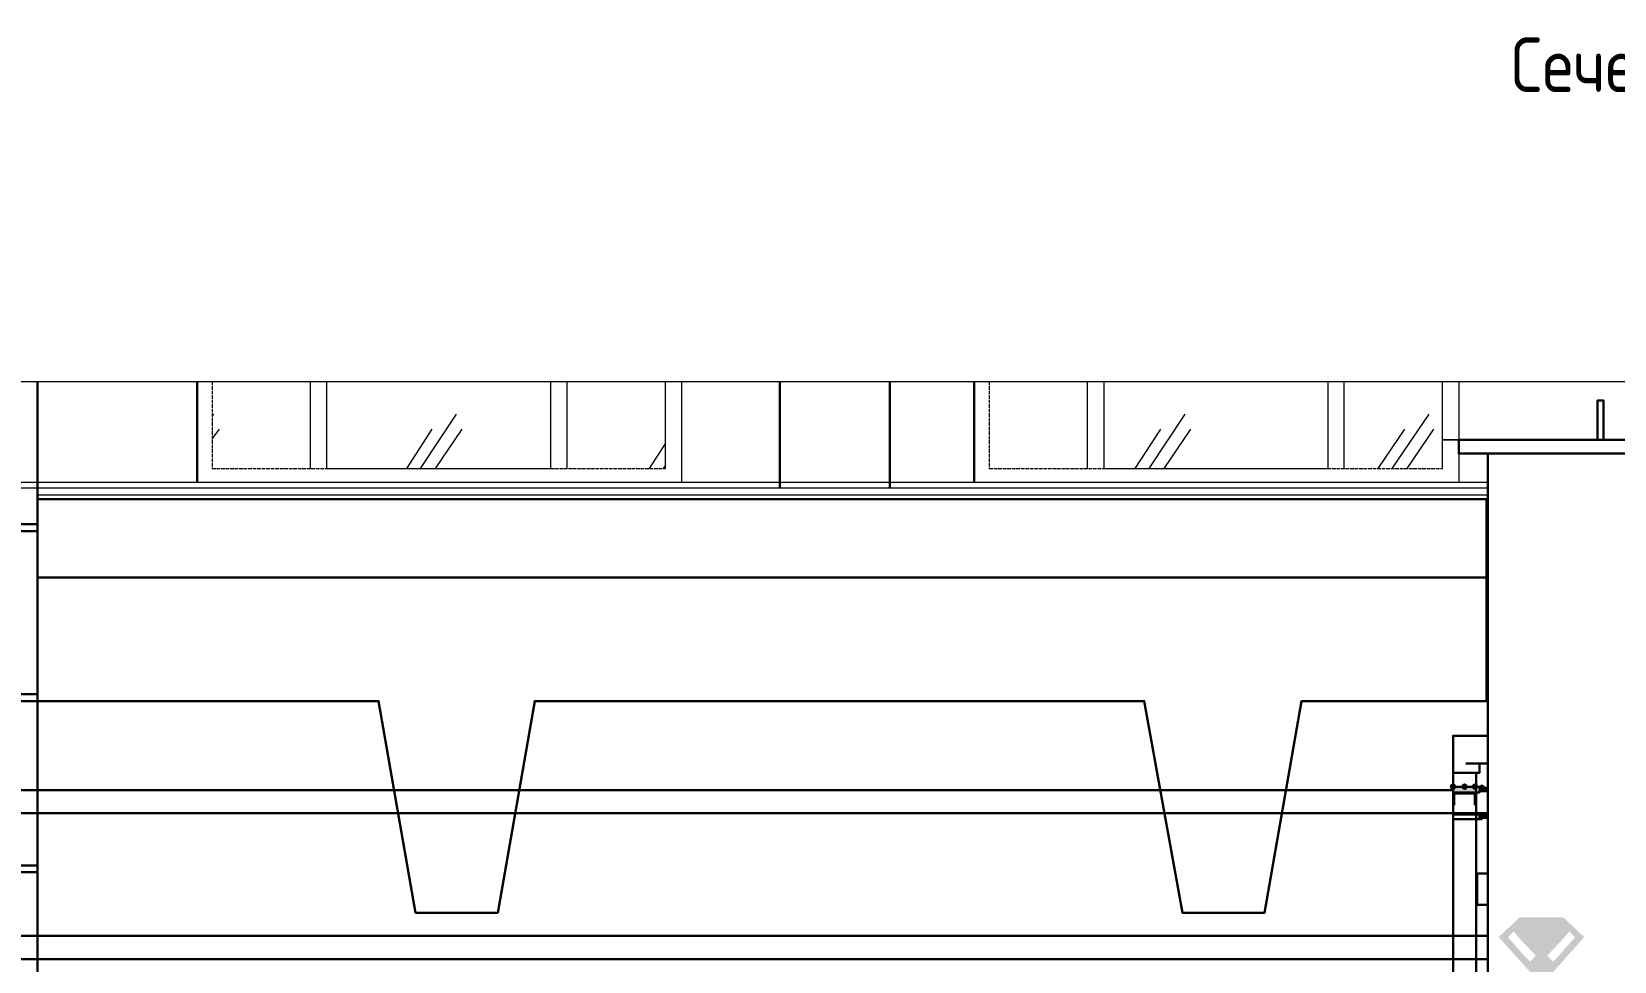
# Model space of a CAD drawing. Header units: millimetres. Extents: x 504091 to 2165846, y 135022 to 442887.
# Drawn here: x 1023872 to 1029664, y 311793 to 315195 of the extents above; entities that cross this region are included whole.
import ezdxf

# ---------------------------------------------------------------- set-up
doc = ezdxf.new("R2010")
doc.units = ezdxf.units.MM
doc.linetypes.add('PDF_IMPORT', pattern=[1, 0.8, -0.2])
doc.layers.add('+АР_Вспомогательная', color=7, linetype='Continuous', lineweight=9)
doc.layers.add('Аннотация', color=7, linetype='Continuous', lineweight=9)
doc.layers.add('PDF _Линии', color=7, linetype='Continuous')
doc.layers.add('PDF _Стены наружные', color=7, linetype='Continuous')
for name, color, linetype, true_color in [('PDF _Обобщенные модели', 7, 'Continuous', 0xb5bcbf), ('PDF _Ограждение', 7, 'Continuous', 0x7f7f7f), ('PDF _Окна', 7, 'Continuous', 0x383e42), ('PDF _Стены штриховка поверхности', 7, 'Continuous', 0xcacbcc)]:
    doc.layers.add(name, color=color, linetype=linetype, true_color=true_color)
doc.styles.add('GOST Common_6', font='GOST_Common.ttf', dxfattribs={"width": 0.9, "height": 200})

msp = doc.modelspace()

# ---------------------------------------------------------------- hatches: boundary and pattern name
at = {"layer": 'PDF _Линии', "transparency": 33554559}
for points in [[(1029086.1024, 312431.8416), (1029081.8698, 312440.3068), (1029073.4046, 312444.5394), (1029064.9394, 312440.3068), (1029060.7067, 312431.8416), (1029064.9394, 312423.3764), (1029073.4046, 312419.1438), (1029081.8698, 312423.3764)], [(1029128.4284, 312431.8416), (1029124.1958, 312440.3068), (1029115.7306, 312444.5394), (1029107.2654, 312440.3068), (1029103.0328, 312431.8416), (1029107.2654, 312423.3764), (1029115.7306, 312419.1438), (1029124.1958, 312423.3764)], [(1029166.5219, 312431.8416), (1029162.2893, 312440.3068), (1029153.8241, 312444.5394), (1029145.3589, 312440.3068), (1029141.1263, 312431.8416), (1029145.3589, 312423.3764), (1029153.8241, 312419.1438), (1029162.2893, 312423.3764)], [(1029191.9175, 312427.609), (1029187.6849, 312436.0742), (1029179.2197, 312440.3068), (1029170.7545, 312436.0742), (1029166.5219, 312427.609), (1029170.7545, 312419.1438), (1029179.2197, 312414.9112), (1029187.6849, 312419.1438)]]:
    msp.add_hatch(color=256, dxfattribs=at).paths.add_polyline_path(points)
at = {"layer": 'PDF _Обобщенные модели', "transparency": 33554559}
for points in [[(1023896.9274, 313392.6432), (1023896.9274, 313396.8758), (1023892.6948, 313396.8758), (1023888.4622, 313392.6432), (1023892.6948, 313388.4106), (1023896.9274, 313388.4106)], [(1023896.9274, 313367.2475), (1023896.9274, 313371.4802), (1023892.6948, 313371.4802), (1023888.4622, 313367.2475), (1023892.6948, 313363.0149), (1023896.9274, 313363.0149)], [(1023896.9274, 312770.4501), (1023896.9274, 312774.6827), (1023892.6948, 312774.6827), (1023888.4622, 312770.4501), (1023892.6948, 312766.2175), (1023896.9274, 312766.2175)], [(1023896.9274, 312745.0545), (1023896.9274, 312749.2871), (1023892.6948, 312749.2871), (1023888.4622, 312745.0545), (1023892.6948, 312740.8219), (1023896.9274, 312740.8219)], [(1023896.9274, 312144.0244), (1023896.9274, 312148.257), (1023892.6948, 312148.257), (1023888.4622, 312144.0244), (1023892.6948, 312139.7918), (1023896.9274, 312139.7918)], [(1023896.9274, 312118.6288), (1023896.9274, 312122.8614), (1023892.6948, 312122.8614), (1023888.4622, 312118.6288), (1023892.6948, 312114.3962), (1023896.9274, 312114.3962)]]:
    msp.add_hatch(color=7, dxfattribs=at).paths.add_polyline_path(points)
at = {"layer": 'PDF _Обобщенные модели', "true_color": 0xe9e9e9, "transparency": 33554559}
msp.add_hatch(color=254, dxfattribs=at).paths.add_polyline_path([(1029158.0567, 312431.8416), (1029073.4046, 312431.8416), (1029073.4046, 312410.6786), (1029153.8241, 312410.6786), (1029158.0567, 312414.9112)])
at = {"layer": 'PDF _Обобщенные модели', "true_color": 0xbdbbb9, "transparency": 33554559}
h = msp.add_hatch(color=9, dxfattribs=at)
h.paths.add_polyline_path([(1029200.3827, 312427.609), (1029179.2197, 312427.609), (1029179.2197, 312423.3764), (1029200.3827, 312423.3764)])
h.paths.add_polyline_path([(1029200.3827, 312414.9112), (1029200.3827, 312423.3764), (1029179.2197, 312419.1438), (1029179.2197, 312414.9112)])
msp.add_hatch(color=9, dxfattribs=at).paths.add_polyline_path([(1029179.2197, 312326.0265), (1029179.2197, 312317.5612), (1029200.3827, 312317.5612), (1029200.3827, 312326.0265)])
at = {"layer": 'PDF _Стены штриховка поверхности', "true_color": 0xfbfbf4, "transparency": 33554687}
h = msp.add_hatch(color=7, dxfattribs=at)
h.paths.add_polyline_path([(1040473.9034, 311881.2887), (1040452.7403, 311902.4517), (1040431.5773, 311881.2887), (1040495.0664, 311813.567), (1040495.0664, 311809.3344), (1040511.9968, 311792.404), (1040533.1599, 311809.3344), (1040533.1599, 311813.567)])
h.paths.add_polyline_path([(1029519.9189, 311881.2887), (1029498.7559, 311902.4517), (1029481.8255, 311881.2887), (1029418.3364, 311813.567), (1029439.4994, 311792.404), (1029460.6624, 311813.567)])
h.paths.add_polyline_path([(1040554.3229, 311707.7518), (1040397.7165, 311881.2887), (1040478.136, 311953.243), (1040634.7424, 311953.243), (1040715.1619, 311881.2887), (1040567.0207, 311720.4497)])
h.paths.add_polyline_path([(1029397.1733, 311707.7518), (1029240.5669, 311881.2887), (1029316.7538, 311953.243), (1029477.5929, 311953.243), (1029553.7798, 311881.2887), (1029414.1038, 311724.6823)], flags=0)
h.paths.add_polyline_path([(1029312.5212, 311881.2887), (1029295.5908, 311902.4517), (1029274.4278, 311881.2887), (1029333.6843, 311813.567), (1029354.8473, 311792.404), (1029376.0103, 311813.567)])
h.paths.add_polyline_path([(1040681.3011, 311881.2887), (1040655.9054, 311902.4517), (1040638.975, 311881.2887), (1040579.7185, 311813.567), (1040579.7185, 311809.3344), (1040600.8816, 311792.404), (1040613.5794, 311809.3344), (1040617.812, 311813.567)])
h.paths.add_polyline_path([(1033992.5137, 313371.166), (1033993.7835, 313366.9334), (1033993.7835, 313371.166)])
h.paths.add_polyline_path([(1030328.8757, 311802.9855), (1030328.3467, 311805.1018), (1030328.3467, 311800.8692)])
h.paths.add_polyline_path([(1040768.7749, 309618.2553), (1040765.9532, 309616.8444), (1040770.1858, 309616.8444)])
h.paths.add_polyline_path([(1029099.48, 309618.2553), (1029096.6583, 309616.8444), (1029100.8909, 309616.8444)])
h.paths.add_polyline_path([(1038743.2655, 313213.3147), (1038742.7675, 313218.7922), (1038742.7675, 313214.5596)])
h.paths.add_polyline_path([(1033058.3776, 312711.5849), (1033062.6102, 312715.1121), (1033058.3776, 312715.1121)])
h.paths.add_polyline_path([(1035737.6172, 312711.5849), (1035741.8498, 312715.1121), (1035737.6172, 312715.1121)])
h.paths.add_polyline_path([(1033719.1621, 313213.3147), (1033718.6641, 313218.7922), (1033718.6641, 313214.5596)])

# ---------------------------------------------------------------- linework, layer by layer
at = {"layer": '+АР_Вспомогательная', "color": 7, "linetype": 'Continuous', "ltscale": 50}
msp.add_lwpolyline([(1016468.3724, 313914.1869), (1035672.8781, 313914.1869), (1035735.3781, 314164.1869), (1035860.3781, 313664.1869), (1035922.8781, 313914.1869), (1044742.7044, 313914.1869)], dxfattribs=at)
at = {"layer": 'PDF _Линии', "lineweight": 30, "ltscale": 144.097711}
msp.add_lwpolyline([(1023892.6948, 309016.1285), (1023892.6948, 313914.1869)], dxfattribs=at)
at = {"layer": 'PDF _Линии', "lineweight": 30}
for points in [[(1024476.7944, 313545.017), (1024476.7944, 313914.1869)], [(1026610.0278, 313914.1869), (1026610.0278, 313523.854)], [(1027012.1254, 313523.854), (1027012.1254, 313914.1869)], [(1027321.1057, 313545.017), (1027321.1057, 313914.1869)], [(1029602.4803, 313701.6234), (1029602.4803, 313845.532), (1029623.6433, 313845.532), (1029623.6433, 313701.6234)], [(1029200.3827, 308927.2438), (1029200.3827, 313650.8322), (1029094.5676, 313650.8322), (1029094.5676, 313701.6234), (1041572.2902, 313701.6234), (1041572.2902, 313650.8322)], [(1034889.0053, 313650.8322), (1034889.0053, 312558.8198), (1032760.0044, 312558.8198), (1032760.0044, 313650.8322), (1031921.9484, 313650.8322), (1031921.9484, 312558.8198), (1030614.0732, 312558.8198), (1030614.0732, 313650.8322), (1029200.3827, 313650.8322)], [(1018860.1262, 312745.0545), (1019575.4366, 312745.0545), (1019710.88, 311970.4875), (1020011.395, 311970.4875), (1020151.071, 312745.0545), (1022339.3283, 312745.0545), (1022474.7717, 311970.4875), (1022775.2868, 311970.4875), (1022910.7302, 312745.0545), (1023791.1122, 312745.0545), (1023791.1122, 312770.4501), (1023841.9035, 312770.4501), (1023892.6948, 312770.4501), (1023892.6948, 312745.0545), (1025141.3135, 312745.0545), (1025276.7569, 311970.4875), (1025577.272, 311970.4875), (1025712.7154, 312745.0545), (1027943.2987, 312745.0545), (1028082.9747, 311970.4875), (1028383.4898, 311970.4875), (1028518.9332, 312745.0545), (1029196.1501, 312745.0545), (1029196.1501, 313481.5279)], [(1023892.6948, 313197.9433), (1029196.1501, 313197.9433)], [(1023791.1122, 312745.0545), (1023841.9035, 312745.0545), (1023892.6948, 312745.0545)], [(1029200.3827, 312618.0763), (1029119.9632, 312618.0763), (1029073.4046, 312618.0763), (1029073.4046, 312482.6329), (1029073.4046, 312431.8416), (1029073.4046, 309430.9239)], [(1029073.4046, 312482.6329), (1029119.9632, 312482.6329), (1029170.7545, 312482.6329), (1029170.7545, 312516.4937)], [(1029119.9632, 312516.4937), (1029200.3827, 312516.4937)], [(1029158.0567, 309430.9239), (1029158.0567, 312431.8416), (1029158.0567, 312482.6329)], [(1029073.4046, 312431.8416), (1029073.4046, 312410.6786), (1029158.0567, 312410.6786), (1029170.7545, 312410.6786), (1029170.7545, 312431.8416), (1029158.0567, 312431.8416)], [(1029077.6372, 312406.446), (1029077.6372, 312364.1199)], [(1029153.8241, 312364.1199), (1029153.8241, 312406.446)], [(1029200.3827, 312427.609), (1029170.7545, 312427.609), (1029179.2197, 312427.609), (1029179.2197, 312419.1438), (1029179.2197, 312414.9112), (1029170.7545, 312414.9112), (1029200.3827, 312414.9112)], [(1029170.7545, 312330.2591), (1029179.2197, 312330.2591), (1029179.2197, 312326.0265), (1029179.2197, 312317.5612), (1029179.2197, 312313.3286), (1029170.7545, 312313.3286)], [(1029200.3827, 312326.0265), (1029170.7545, 312326.0265)], [(1029170.7545, 312317.5612), (1029200.3827, 312317.5612)], [(1029200.3827, 312000.1158), (1029162.2893, 312000.1158), (1029162.2893, 312114.3962), (1029200.3827, 312114.3962)]]:
    msp.add_lwpolyline(points, dxfattribs=at)
for points in [[(1023892.6948, 313367.2475), (1023892.6948, 313392.6432), (1023841.9035, 313392.6432), (1023791.1122, 313392.6432), (1023791.1122, 313367.2475), (1023841.9035, 313367.2475)], [(1029158.0567, 312431.8416), (1029158.0567, 312406.446), (1029115.7306, 312406.446), (1029073.4046, 312406.446), (1029073.4046, 312431.8416), (1029115.7306, 312431.8416), (1029128.4284, 312431.8416), (1029136.8937, 312431.8416), (1029141.1263, 312431.8416), (1029145.3589, 312431.8416), (1029149.5915, 312431.8416), (1029153.8241, 312431.8416)], [(1029170.7545, 312330.2591), (1029158.0567, 312330.2591), (1029073.4046, 312330.2591), (1029073.4046, 312313.3286), (1029158.0567, 312313.3286), (1029170.7545, 312313.3286)], [(1023892.6948, 312118.6288), (1023892.6948, 312144.0244), (1023841.9035, 312144.0244), (1023791.1122, 312144.0244), (1023791.1122, 312118.6288), (1023841.9035, 312118.6288)]]:
    msp.add_lwpolyline(points, close=True, dxfattribs=at)
at = {"layer": 'PDF _Линии', "lineweight": 30, "ltscale": 23.45186}
msp.add_lwpolyline([(1018661.1937, 312419.1438), (1029073.4046, 312419.1438)], dxfattribs=at)
at = {"layer": 'PDF _Линии', "lineweight": 30, "ltscale": 51.814218}
for points in [[(1016652.6491, 312334.4917), (1018661.1937, 312334.4917), (1018661.1937, 311885.8354), (1029200.3827, 311885.8354)], [(1029200.3827, 311801.1833), (1018661.1937, 311801.1833)]]:
    msp.add_lwpolyline(points, dxfattribs=at)
at = {"layer": 'PDF _Линии', "lineweight": 30, "ltscale": 23.748183}
msp.add_lwpolyline([(1029200.3827, 312334.4917), (1018661.1937, 312334.4917)], dxfattribs=at)
at = {"layer": 'PDF _Обобщенные модели', "color": 7, "lineweight": 18}
for points in [[(1029158.0567, 312410.6786), (1029158.0567, 312431.8416)], [(1029179.2197, 312427.609), (1029170.7545, 312427.609)], [(1029170.7545, 312419.1438), (1029179.2197, 312419.1438)], [(1029158.0567, 312313.3286), (1029158.0567, 312330.2591)], [(1029179.2197, 312326.0265), (1029170.7545, 312326.0265)], [(1029170.7545, 312317.5612), (1029179.2197, 312317.5612)]]:
    msp.add_lwpolyline(points, dxfattribs=at)
at = {"layer": 'PDF _Обобщенные модели', "color": 9, "lineweight": 0, "true_color": 0xbdbbb9}
for points in [[(1029200.3827, 312423.3764), (1029179.2197, 312423.3764), (1029200.3827, 312423.3764)], [(1029200.3827, 312419.1438), (1029179.2197, 312419.1438), (1029200.3827, 312419.1438)], [(1029200.3827, 312321.7939), (1029179.2197, 312321.7939), (1029200.3827, 312321.7939)], [(1029200.3827, 312317.5612), (1029179.2197, 312317.5612), (1029200.3827, 312317.5612)]]:
    msp.add_lwpolyline(points, dxfattribs=at)
at = {"layer": 'PDF _Ограждение', "color": 7, "lineweight": 9, "ltscale": 49.316637}
for points in [[(1029200.3827, 313545.017), (1018860.1262, 313545.017)], [(1029200.3827, 313523.854), (1018860.1262, 313523.854)]]:
    msp.add_lwpolyline(points, dxfattribs=at)
at = {"layer": 'PDF _Ограждение', "color": 7, "lineweight": 9}
for points in [[(1029200.3827, 313498.4583), (1023892.6948, 313498.4583)], [(1029200.3827, 313481.5279), (1023892.6948, 313481.5279)]]:
    msp.add_lwpolyline(points, dxfattribs=at)
msp.add_lwpolyline([(1023892.6948, 313485.7605), (1029200.3827, 313485.7605)], close=True, dxfattribs=at)
at = {"layer": 'PDF _Окна', "color": 7, "linetype": 'PDF_IMPORT', "lineweight": 9, "ltscale": 16.509432}
for points in [[(1024531.8183, 313914.1869), (1024531.8183, 313595.8083), (1026190.9998, 313595.8083)], [(1027376.1295, 313914.1869), (1027376.1295, 313595.8083), (1029035.3111, 313595.8083)]]:
    msp.add_lwpolyline(points, dxfattribs=at)
at = {"layer": 'PDF _Окна', "color": 7, "lineweight": 9}
for points in [[(1024891.5898, 313595.8083), (1024891.5898, 313914.1869)], [(1024950.8463, 313914.1869), (1024950.8463, 313595.8083), (1025771.9718, 313595.8083), (1025771.9718, 313914.1869)], [(1025831.2283, 313595.8083), (1025831.2283, 313914.1869)], [(1026190.9998, 313595.8083), (1026190.9998, 313914.1869)], [(1027735.9011, 313595.8083), (1027735.9011, 313914.1869)], [(1027795.1575, 313914.1869), (1027795.1575, 313595.8083), (1028616.2831, 313595.8083), (1028616.2831, 313914.1869)], [(1028675.5396, 313595.8083), (1028675.5396, 313914.1869)], [(1029035.3111, 313595.8083), (1029035.3111, 313914.1869)], [(1024536.0509, 313794.7408), (1024531.8183, 313786.2755)], [(1025424.8981, 313794.7408), (1025293.6874, 313595.8083)], [(1028091.44, 313794.7408), (1027960.2292, 313595.8083)], [(1028984.5198, 313794.7408), (1028849.0764, 313595.8083)], [(1024557.2139, 313739.7169), (1024531.8183, 313705.856)], [(1025336.0134, 313739.7169), (1025242.8961, 313595.8083)], [(1025446.0612, 313739.7169), (1025348.7112, 313595.8083)], [(1028002.5552, 313739.7169), (1027909.4379, 313595.8083)], [(1028112.603, 313739.7169), (1028015.2531, 313595.8083)], [(1028895.6351, 313739.7169), (1028798.2852, 313595.8083)], [(1029001.4503, 313739.7169), (1028904.1003, 313595.8083)], [(1026190.9998, 313688.9256), (1026131.7434, 313595.8083)], [(1026190.9998, 313608.5061), (1026182.5346, 313595.8083)]]:
    msp.add_lwpolyline(points, dxfattribs=at)
at = {"layer": 'PDF _Окна', "lineweight": 0}
msp.add_lwpolyline([(1029094.5676, 313701.6234), (1029035.3111, 313701.6234), (1029094.5676, 313701.6234)], dxfattribs=at)
at = {"layer": 'PDF _Стены наружные', "lineweight": 18}
for points in [[(1026250.2563, 313914.1869), (1026250.2563, 313545.017)], [(1029094.5676, 313914.1869), (1029094.5676, 313701.6234)], [(1029094.5676, 313650.8322), (1029094.5676, 313545.017)]]:
    msp.add_lwpolyline(points, dxfattribs=at)
at = {"layer": 'PDF _Стены штриховка поверхности', "lineweight": 0}
msp.add_lwpolyline([(1029200.3827, 312414.9112), (1029179.2197, 312414.9112), (1029200.3827, 312414.9112)], dxfattribs=at)
for points in [[(1029073.4046, 311885.8354), (1029073.4046, 311885.8354), (1029073.4046, 311885.8354)], [(1029200.3827, 311885.8354), (1029200.3827, 311885.8354), (1029200.3827, 311885.8354)]]:
    msp.add_lwpolyline(points, close=True, dxfattribs=at)

# ---------------------------------------------------------------- texts
at = {"layer": 'Аннотация', "lineweight": 9, "insert": (1029285.7117, 315174.1284), "char_height": 200, "attachment_point": 1, "line_spacing_factor": 1.022766, "style": 'GOST Common_6'}
msp.add_mtext_dynamic_manual_height_columns('Сечение 1-1 (М 1:100)', width=26195.080764, gutter_width=2500, heights=[5988.9934], dxfattribs=at)

doc.saveas('drawing.dxf')
